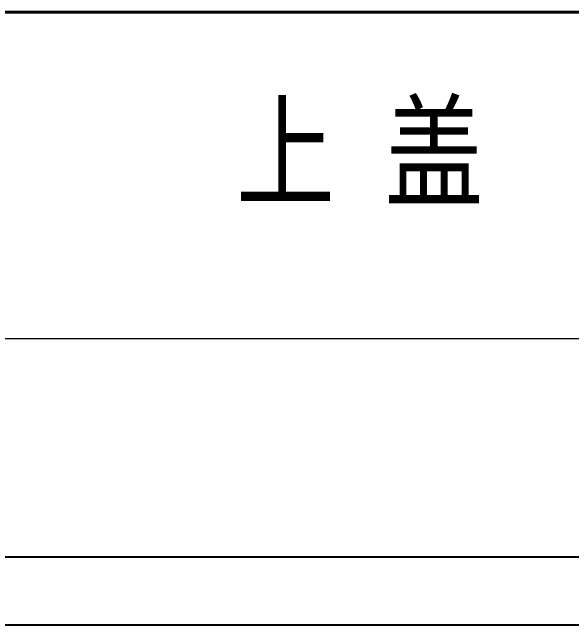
# Model space of a CAD drawing. Header units: inches. Extents: x 2685 to 4830, y 1126 to 1652.
# Drawn here: x 3124 to 3227.1, y 1125.7 to 1238.5 of the extents above; entities that cross this region are included whole.
import ezdxf

# ---------------------------------------------------------------- set-up
doc = ezdxf.new("R2010")
doc.units = ezdxf.units.IN
doc.header["$LTSCALE"] = 0.5
doc.layers.add('文字', color=81, linetype='Continuous')
doc.layers.add('粗实线', color=7, linetype='Continuous', lineweight=30)
doc.layers.add('细实线', color=3, linetype='Continuous', lineweight=9)
doc.styles.add('宋体', font='', dxfattribs={"width": 0.8, "height": 3.5})
doc.styles.get('宋体').set_extended_font_data('SimSun')

msp = doc.modelspace()

# ---------------------------------------------------------------- linework, layer by layer
for p, q in [((2704.421, 1138.198), (3417.547, 1138.198)), ((2685.145, 1125.657), (3430.088, 1125.657))]:
    msp.add_line(p, q)
at = {"layer": '粗实线', "color": 7, "lineweight": 40}
msp.add_line((3417.547, 1238.527), (3116.56, 1238.527), dxfattribs=at)
at = {"layer": '细实线', "color": 7}
msp.add_line((3417.547, 1178.329), (2966.066, 1178.329), dxfattribs=at)

# ---------------------------------------------------------------- texts
at = {"layer": '文字', "color": 0, "insert": (3165.269, 1221.204), "char_height": 16.7215, "width": 213.77849, "attachment_point": 1, "style": '宋体'}
msp.add_mtext('上 盖', dxfattribs=at)

doc.saveas('drawing.dxf')
